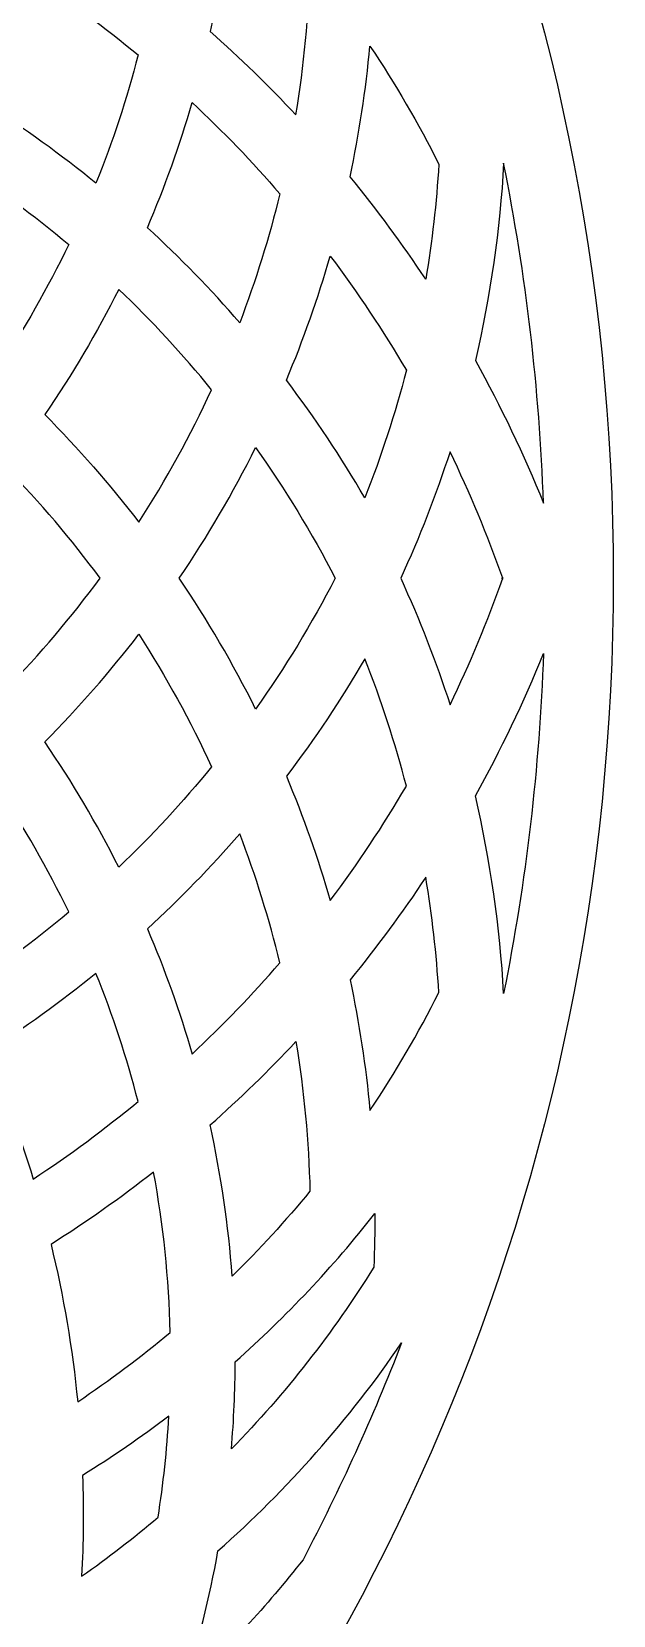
# Model space of a CAD drawing. Extents: x -4425 to -873, y -1243 to 1744.
# Drawn here: x -2083 to -1723, y -458 to 522 of the extents above; entities that cross this region are included whole.
import ezdxf

# ---------------------------------------------------------------- set-up
doc = ezdxf.new("R2010")
doc.units = 0
doc.layers.add('DEFAULT_LAYER', color=1, linetype='CONTINUOUS')
doc.layers.add('LAYER_1', color=7, linetype='CONTINUOUS')

msp = doc.modelspace()

# ---------------------------------------------------------------- linework, layer by layer
at = {"layer": 'DEFAULT_LAYER'}
msp.add_lwpolyline([(-1854.16, -289.23, -0.028164), (-1915.09, -423.35, -0.040397), (-1988.87, -503.24, 0.032582), (-1967.7, -417.9, 0.061792)], format="xyb", close=True, dxfattribs=at)
at = {"layer": 'LAYER_1'}
for points in [[(-1972.54, 522.48, -0.023818), (-1919.5, 470.89, 0.034966), (-1910.83, 563.42, 0.027044), (-1958.9, 616.04, -0.035039)], [(-2043.2, 428.64, 0.029282), (-2110.97, 477.55, 0.029286), (-2081.98, 555.95, -0.02739), (-2017.1, 507.96, -0.032891)], [(-1839.21, 369.17, 0.025388), (-1886.02, 432.63, 0.029004), (-1873.71, 513.46, -0.032096), (-1831.13, 440.4, -0.026837)], [(-1954.23, 342.25, 0.028726), (-2011.34, 401.07, 0.030476), (-1983.68, 478.55, -0.026573), (-1929.43, 422.11, -0.031454)], [(-2171.54, 366.96, 0.030086), (-2128.18, 441.07, -0.031482), (-2060.01, 390.62, -0.035046), (-2104.15, 313.37, 0.030548)], [(-1766.39, 230.61, 0.040536), (-1791.03, 441.01, -0.043662), (-1808.54, 318.78, -0.031475)], [(-1876.9, 233.9, 0.030635), (-1925.38, 306.66, 0.028912), (-1898.3, 383.52, -0.028843), (-1851.2, 312.81, -0.031073)], [(-2029.08, 362.89, -0.033344), (-2074.79, 285.38, -0.031366), (-2016.64, 218.79, 0.035191), (-1971.64, 300.79, 0.031401)], [(-1991.62, 184.09, 0.033241), (-1944.43, 265.01, -0.03517), (-1895.2, 184.09, -0.03517), (-1944.43, 103.17, 0.033241)], [(-1791.61, 184.09, 0.028779), (-1824.21, 262.35, -0.029669), (-1854.71, 184.09, -0.029669), (-1824.21, 105.83, 0.028779)], [(-2098.66, 252.6, -0.033992), (-2159.66, 184.09, -0.033992), (-2098.66, 115.58, 0.033788), (-2040.58, 184.09, 0.033788)], [(-1791.82, 183.51, 0.000214), (-1792, 184.09, 0.000214), (-1791.82, 184.67)], [(-2029.08, 5.29, 0.033344), (-2074.79, 82.8, 0.031366), (-2016.64, 149.39, -0.035191), (-1971.64, 67.39, -0.031401)], [(-1766.39, 137.58, -0.040536), (-1791.03, -72.83, 0.043662), (-1808.54, 49.4, 0.031475)], [(-1876.9, 134.28, -0.030635), (-1925.38, 61.53, -0.028912), (-1898.3, -15.34, 0.028843), (-1851.2, 55.37, 0.031073)], [(-2171.54, 1.23, -0.030086), (-2128.18, -72.89, 0.031482), (-2060.01, -22.44, 0.035046), (-2104.15, 54.81, -0.030548)], [(-1954.23, 25.94, -0.028726), (-2011.34, -32.89, -0.030476), (-1983.68, -110.36, 0.026573), (-1929.43, -53.92, 0.031454)], [(-1839.21, -0.98, -0.025388), (-1886.02, -64.45, -0.029004), (-1873.71, -145.28, 0.032096), (-1831.13, -72.22, 0.026837)], [(-2043.2, -60.45, -0.029282), (-2110.97, -109.36, -0.029286), (-2081.98, -187.76, 0.02739), (-2017.1, -139.78, 0.032891)], [(-1972.54, -154.29, 0.023818), (-1919.5, -102.71, -0.034966), (-1910.83, -195.24, -0.027044), (-1958.9, -247.85, 0.035039)], [(-2007.49, -183.4, -0.025013), (-2070.94, -228.25, -0.034598), (-2054.46, -325.58, 0.027159), (-1997.21, -282.63, 0.03931)], [(-1871.35, -242.35, -0.054505), (-1959.39, -354.79, 0.020013), (-1957.02, -300.79, 0.045135), (-1870.65, -209.06, -0.011805)], [(-2051.43, -371.21, -0.021842), (-2052, -433.57, 0.022734), (-2004.75, -397.07, 0.024788), (-1998.05, -334.46, -0.02318)]]:
    msp.add_lwpolyline(points, format="xyb", close=True, dxfattribs=at)
msp.add_circle((-3074.21, 184.09), 1350.98, dxfattribs=at)

doc.saveas('drawing.dxf')
